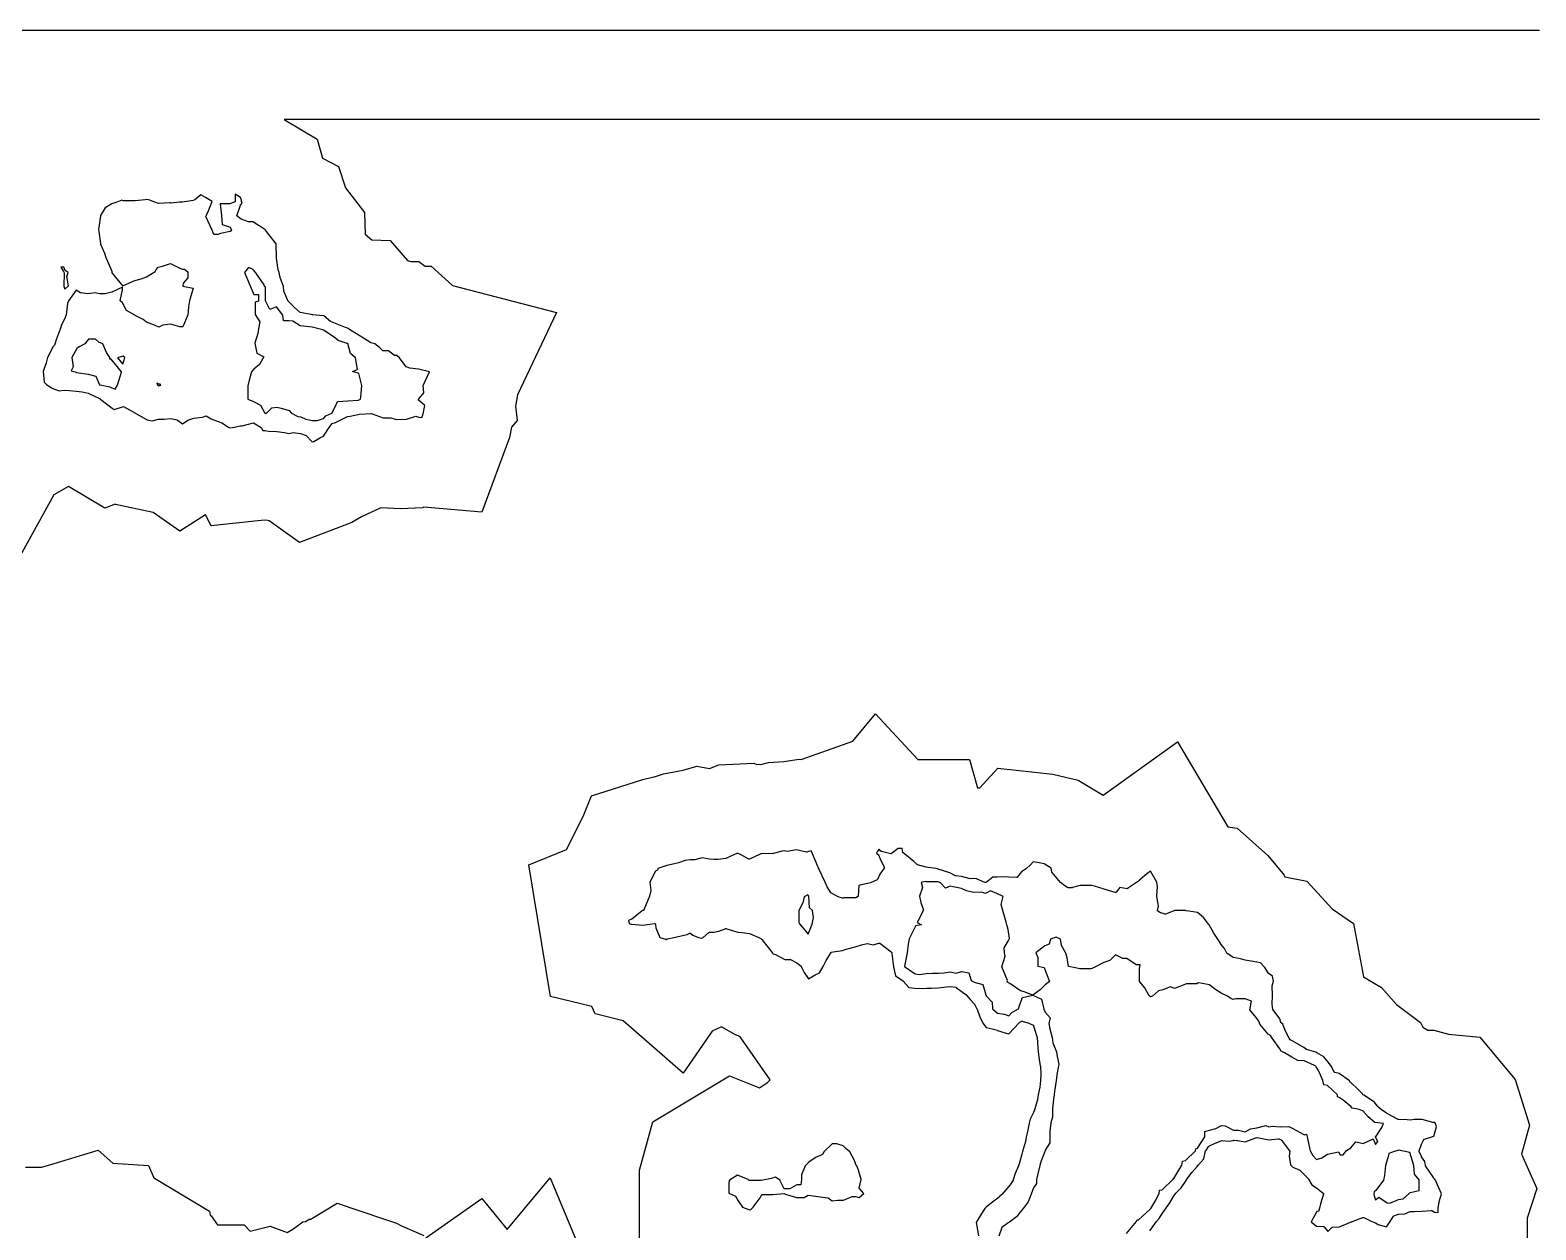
# Model space of a CAD drawing. Header units: millimetres. Extents: x 0 to 500, y 0 to 700.
# Drawn here: x 121.6 to 239.7, y 274.8 to 368.9 of the extents above; entities that cross this region are included whole.
import ezdxf

# ---------------------------------------------------------------- set-up
doc = ezdxf.new("R2010")
doc.units = ezdxf.units.MM
doc.layers.add('CORTE', color=1, linetype='Continuous')
doc.layers.add('GRABADO', color=5, linetype='Continuous')

msp = doc.modelspace()

# ---------------------------------------------------------------- linework, layer by layer
at = {"layer": 'CORTE'}
for points in [[(120.24, 368.87), (121.92, 368.87), (122.86, 368.87), (123.3, 368.87), (123.79, 368.87), (124.71, 368.87), (125.2, 368.87), (125.66, 368.87), (126.02, 368.87), (126.55, 368.87), (127.01, 368.87), (127.46, 368.87), (127.92, 368.87), (128.38, 368.87), (129.31, 368.87), (129.77, 368.87), (160.92, 368.87), (161.29, 368.87), (163.17, 368.87), (163.54, 368.87), (164.01, 368.87), (164.58, 368.87), (165.99, 368.87), (166.37, 368.87), (168.74, 368.87), (169.13, 368.87), (177.19, 368.87), (177.71, 368.87), (178.23, 368.87), (178.7, 368.87), (179.21, 368.87), (179.68, 368.87), (180.19, 368.87), (180.62, 368.87), (181.09, 368.87), (181.52, 368.87), (181.96, 368.87), (182.43, 368.87), (182.93, 368.87), (183.41, 368.87), (183.82, 368.87), (184.27, 368.87), (186.65, 368.87), (187.14, 368.87), (187.59, 368.87), (189.5, 368.87), (189.99, 368.87), (190.46, 368.87), (190.94, 368.87), (219.77, 368.87), (220.14, 368.87), (222.05, 368.87), (222.63, 368.87), (223.58, 368.87), (224.15, 368.87), (224.53, 368.87), (224.91, 368.87), (231.6, 368.87), (232.01, 368.87), (232.55, 368.87), (232.97, 368.87), (233.93, 368.87), (234.46, 368.87), (234.94, 368.87), (235.47, 368.87), (235.9, 368.87), (236.32, 368.87), (237.28, 368.87), (237.71, 368.87), (238.2, 368.87), (238.72, 368.87), (239.68, 368.87)], [(239.95, 361.87), (239.42, 361.87), (238.28, 361.87), (237.76, 361.87), (236.63, 361.87), (236.01, 361.87), (235.44, 361.87), (234.93, 361.87), (233.8, 361.87), (233.29, 361.87), (232.79, 361.87), (232.16, 361.87), (231.6, 361.87), (230.96, 361.87), (229.83, 361.87), (229.34, 361.87), (228.7, 361.87), (228.21, 361.87), (220.31, 361.87), (219.86, 361.87), (219.41, 361.87), (218.73, 361.87), (217.61, 361.87), (216.93, 361.87), (214.67, 361.87), (214.24, 361.87), (190.94, 361.87), (190.37, 361.87), (189.81, 361.87), (189.24, 361.87), (186.98, 361.87), (186.45, 361.87), (185.87, 361.87), (183.06, 361.87), (182.53, 361.87), (182.04, 361.87), (181.48, 361.87), (180.89, 361.87), (180.33, 361.87), (179.81, 361.87), (179.3, 361.87), (178.74, 361.87), (178.23, 361.87), (177.63, 361.87), (177.08, 361.87), (176.47, 361.87), (175.92, 361.87), (175.31, 361.87), (174.69, 361.87), (165.16, 361.87), (164.7, 361.87), (161.91, 361.87), (161.46, 361.87), (159.79, 361.87), (159.12, 361.87), (158.56, 361.87), (158.12, 361.87), (155.89, 361.87), (155.47, 361.87), (141.48, 361.87), (144.07, 360.32), (144.48, 358.82), (145.76, 358.18), (146.3, 356.5), (147.78, 354.58), (147.83, 352.87), (148.36, 352.43), (149.79, 352.37), (151.17, 350.81), (151.43, 350.74), (152.05, 350.74), (152.54, 350.36), (153.01, 350.36), (154.7, 348.84), (162.86, 346.74), (159.79, 340.29), (159.62, 339.4), (159.76, 338.26), (159.31, 337.73), (159.17, 336.94), (157, 331.07), (152.45, 331.46), (152.35, 331.43), (150.61, 331.35), (149.07, 331.41), (147.54, 330.7), (146.8, 330.28), (142.68, 328.7), (140.32, 330.4), (140.21, 330.43), (139.91, 330.45), (135.76, 330.01), (135.32, 330.87), (133.3, 329.58), (131.2, 331.06), (128.25, 331.69), (128.23, 331.7), (127.41, 331.4), (124.58, 333.1), (123.41, 332.44), (118.36, 323.34)], [(169.36, 273.28), (169.36, 279.48), (170.41, 283.27), (176.42, 286.88), (178.77, 285.94), (179.39, 286.37), (179.6, 286.57), (177.26, 289.94), (177.15, 290), (176.83, 290.12), (175.8, 290.72), (175.05, 290.4), (172.79, 287.09), (168.09, 291.21), (165.87, 291.74), (165.63, 292.32), (162.39, 293.1), (160.68, 303.42), (163.63, 304.63), (164.93, 307.23), (165.6, 308.83), (169.62, 310.12), (170.48, 310.32), (170.54, 310.34), (171.23, 310.56), (172.79, 310.85), (173.86, 311.17), (174.84, 310.99), (175.58, 311.26), (178.34, 311.39), (178.57, 311.29), (178.73, 311.31), (178.88, 311.3), (179.47, 311.44), (180.69, 311.53), (181.88, 311.72), (182.03, 311.69), (186.09, 313.13), (187.87, 315.27), (191.18, 311.7), (195.25, 311.7), (195.88, 309.46), (196.05, 309.46), (197.46, 311.01), (201.79, 310.53), (203.77, 310.06), (205.73, 308.89), (211.55, 313.08), (215.51, 306.42), (216.25, 306.31), (218.65, 304.15), (219.93, 302.62), (219.99, 302.5), (221.7, 302.16), (223.69, 299.99), (225.37, 298.83), (226.14, 294.66), (227.57, 293.8), (228.73, 292.49), (228.73, 292.48), (230.63, 291.08), (230.81, 290.7), (231.19, 290.46), (231.68, 290.46), (232.82, 290.15), (235.28, 289.91), (238.04, 286.6), (239.18, 283.03), (238.55, 280.74), (239.75, 278.06), (239, 275.72), (239, 267.98)], [(207.57, 274.52), (208.34, 275.46), (208.39, 275.59), (208.5, 275.61), (208.8, 275.85), (209.41, 276.43), (209.47, 276.49), (209.51, 276.57), (209.81, 277.06), (210.11, 277.67), (210.15, 277.92), (210.35, 277.95), (211.22, 278.79), (211.23, 278.85), (211.27, 278.85), (211.91, 279.89), (211.95, 280.2), (212.2, 280.26), (212.96, 281.02), (213, 281.16), (213.12, 281.21), (213.71, 282.11), (213.71, 282.52), (214.07, 282.63), (214.56, 282.75), (215.01, 282.99), (215.3, 282.96), (215.96, 282.63), (216.35, 282.63), (216.86, 282.5), (217.29, 282.74), (217.78, 282.82), (218.49, 282.99), (218.73, 282.89), (218.99, 282.95), (219.65, 282.89), (220.3, 282.92), (220.61, 282.76), (221.41, 282.31), (221.51, 282.26), (221.67, 282.32), (221.73, 282.11), (221.79, 281.85), (221.96, 281.01), (222.18, 280.65), (222.46, 280.33), (222.88, 280.47), (223.33, 280.74), (224.2, 280.92), (224.33, 280.69), (224.55, 280.69), (224.83, 281.03), (225.16, 281.23), (225.56, 281.72), (226.13, 281.58), (226.9, 281.95), (227.08, 281.51), (227.27, 281.74), (227.08, 282.09), (227.6, 282.84), (227.72, 283.14), (227.03, 283.24), (226.52, 283.67), (226.09, 284.14), (225.8, 284.24), (225.26, 284.35), (225.16, 284.47), (224.55, 284.99), (224.25, 285.19), (224.1, 285.23), (224.1, 285.39), (223.32, 286.12), (223.05, 286.17), (222.95, 286.51), (222.62, 287.31), (222.45, 287.6), (222.42, 287.64), (222.4, 287.65), (222.31, 287.69), (221.49, 288.07), (220.99, 288.1), (220.54, 288.34), (219.95, 288.69), (219.7, 288.82), (219.59, 289.01), (218.99, 289.83), (218.86, 290.04), (218.68, 290.16), (218.03, 290.94), (217.93, 291.18), (217.74, 291.46), (217.23, 292.07), (217.37, 292.74), (216.86, 292.92), (216.13, 292.92), (215.94, 292.88), (215.75, 292.95), (215.49, 293.14), (214.99, 293.37), (214.49, 293.67), (214.06, 294.03), (213.21, 294.18), (213.19, 294.18), (213.08, 294.11), (212.26, 294.11), (211.66, 293.87), (211.32, 293.73), (211, 293.86), (210.41, 293.62), (210.07, 293.56), (209.61, 293.14), (209.45, 293.07), (209.35, 293.16), (209, 293.79), (208.58, 294.29), (208.58, 295.29), (208.61, 295.44), (208.64, 295.59), (208.31, 295.59), (207.59, 296.09), (207.28, 296.09), (206.7, 296.37), (206.25, 295.94), (205.79, 295.78), (204.97, 295.36), (204.9, 295.33), (204.86, 295.29), (204.77, 295.27), (203.9, 295.27), (203.56, 295.35), (203, 295.47), (202.9, 296.13), (202.8, 296.51), (202.47, 297.1), (202.37, 297.6), (202.05, 297.77), (201.61, 297.6), (201.5, 297.22), (201.16, 297.08), (200.45, 296.52), (200.6, 296.16), (200.6, 295.49), (201.1, 295.39), (201.2, 295.09), (201.53, 294.29), (201.18, 294.01), (200.78, 293.62), (200.21, 293.22), (199.52, 293.46), (199.24, 293.56), (198.42, 294.12), (198.31, 294.19), (198.26, 294.22), (198.19, 294.31), (198.22, 294.37), (197.78, 295.42), (198.05, 296.28), (198, 296.53), (197.96, 296.93), (198.28, 297.45), (198.39, 297.66), (198.27, 298.36), (198.21, 298.66), (198.17, 298.73), (198.11, 298.94), (197.86, 299.85), (197.72, 300.33), (197.89, 300.95), (197.39, 301.19), (196.9, 301.38), (196.5, 301.19), (196.18, 301.28), (195.56, 301.25), (195.02, 301.4), (194.62, 301.57), (193.96, 301.71), (193.72, 301.75), (193.36, 301.61), (192.97, 302.03), (192.78, 302.09), (191.91, 302.09), (191.84, 302.1), (191.77, 302.13), (191.45, 302.04), (191.56, 301.64), (191.32, 300.98), (191.44, 300.48), (191.64, 299.87), (191.14, 298.92), (191.47, 298.72), (191.02, 298.64), (191, 298.62), (190.52, 297.63), (190.43, 297.22), (190.36, 296.53), (190.14, 295.48), (190.14, 295.46), (190.97, 294.88), (191.29, 294.82), (191.85, 294.9), (192.33, 294.94), (192.79, 294.94), (193.26, 294.97), (193.72, 295.03), (194.18, 294.94), (194.64, 295.07), (195.18, 294.97), (195.38, 294.37), (195.6, 294.23), (196.29, 294.06), (196.53, 293.23), (196.56, 293.17), (197.02, 292.67), (197.05, 292.13), (197.45, 291.79), (197.99, 291.71), (198.32, 291.59), (198.56, 291.84), (199.1, 292.14), (199.2, 292.49), (199.41, 293.04), (200.21, 293.22), (200.9, 292.91), (201.07, 292.12), (201.19, 291.87), (201.56, 291.43), (201.48, 290.98), (201.55, 290.57), (201.72, 289.88), (201.78, 289.47), (202.08, 288.78), (202.13, 288.41), (202.24, 287.79), (202.22, 287.64), (202.21, 287.53), (202.13, 287.13), (202.05, 286.52), (201.92, 285.66), (201.88, 285.41), (201.84, 285.07), (201.75, 284.31), (201.75, 283.65), (201.62, 283.19), (201.55, 282.51), (201.55, 282.09), (201.55, 281.64), (201.19, 281.06), (201.15, 280.95), (200.87, 280.23), (200.76, 279.85), (200.58, 279.11), (200.51, 278.75), (200.51, 278.44), (200.27, 278.1), (200.09, 277.62), (199.84, 277), (199.45, 276.49), (199.33, 276.32), (198.93, 275.84), (198.39, 275.42), (198.27, 275.36), (197.79, 275), (197.54, 274.32)], [(121.2, 279.73), (122.46, 279.73), (123.1, 279.92), (126.9, 281.06), (128.05, 280.03), (130.84, 279.86), (131.25, 278.88), (131.32, 278.87), (135.64, 276.27), (135.68, 275.96), (135.77, 275.9), (136.25, 275.21), (138.36, 275.21), (138.82, 274.72), (140.38, 275.09), (141.73, 274.61), (142.16, 274.86), (142.96, 275.44), (143.16, 275.47), (143.5, 275.67), (143.53, 275.63), (145.64, 276.9), (149.28, 275.68), (150.31, 275.34), (150.68, 275.12), (152.45, 274.37)], [(152.59, 274.19), (156.98, 277.26), (158.99, 274.85), (162.35, 278.89), (165.16, 272.18)]]:
    msp.add_lwpolyline(points, dxfattribs=at)
for points in [[(144.1, 338.26), (144.57, 338.43), (144.75, 338.63), (145.23, 338.84), (145.48, 339.35), (145.66, 339.76), (146.47, 339.81), (147.3, 339.87), (147.38, 339.89), (147.43, 339.9), (147.48, 339.93), (147.49, 340.1), (147.57, 341), (147.33, 341.94), (147.3, 341.97), (146.84, 342.11), (147.23, 342.26), (147.08, 343.19), (146.69, 343.52), (146.47, 344.29), (146.44, 344.3), (145.72, 344.53), (145.5, 344.72), (144.62, 345.33), (144.59, 345.35), (144.56, 345.36), (144.53, 345.38), (143.68, 345.59), (143, 345.67), (142.74, 345.7), (142.17, 346.06), (141.84, 346.09), (141.44, 346.09), (141.39, 346.53), (140.89, 347.18), (140.37, 346.97), (140.03, 347.66), (140.03, 348.63), (140.01, 348.74), (139.95, 348.77), (139.92, 348.9), (139.26, 349.85), (139.12, 349.99), (139.01, 350.14), (138.7, 350.27), (138.38, 349.88), (138.62, 349.32), (138.83, 348.82), (139.11, 348.14), (139.46, 348.14), (139.46, 347.62), (139.22, 347.53), (139.22, 346.58), (139.58, 346), (139.48, 345.44), (139.41, 345.09), (139.18, 344.34), (139.34, 343.54), (139.89, 343.26), (139.55, 342.66), (139.11, 342.3), (138.93, 342.08), (138.75, 341.44), (138.63, 340.99), (138.63, 339.94), (139.09, 339.76), (139.64, 339.47), (139.97, 338.84), (139.99, 338.83), (140.1, 338.85), (140.53, 339.27), (140.92, 339.32), (141.24, 339.23), (141.88, 339.04), (142.06, 338.84), (142.56, 338.58), (142.79, 338.54), (143.19, 338.37), (143.7, 338.26), (144.1, 338.26)], [(128.41, 341.04), (128.73, 342.05), (128.73, 342.09), (127.91, 343.07), (127.8, 343.07), (127.8, 343.21), (127.55, 343.59), (127.26, 344.28), (127.07, 344.36), (126.98, 344.37), (126.69, 344.63), (126.13, 344.63), (125.84, 344.28), (125.41, 344.03), (125.22, 343.91), (124.83, 343.21), (124.94, 342.47), (124.77, 342.16), (125.08, 342.07), (125.19, 342.04), (125.35, 341.99), (126.1, 341.9), (126.71, 341.75), (127, 341.06), (127.04, 341.05), (127.82, 340.9), (127.97, 340.83), (128.22, 340.73), (128.41, 341.04)], [(128.98, 343.2), (128.85, 343.32), (128.4, 343.19), (128.84, 342.67), (128.98, 343.2)], [(131.82, 341.04), (131.76, 341.11), (131.63, 341.11), (131.51, 341.18), (131.56, 341.06), (131.63, 341.02), (131.66, 341.01), (131.71, 341), (131.82, 341.04)], [(182.91, 298.79), (183.01, 299.29), (182.94, 299.84), (182.7, 300.05), (182.64, 300.96), (182.57, 301.07), (182.28, 300.93), (182.18, 300.44), (181.86, 299.86), (181.86, 298.91), (181.9, 298.8), (182.58, 297.99), (182.91, 298.79)], [(228.9, 277.2), (229.27, 277.25), (229.76, 277.7), (229.8, 277.75), (230.53, 277.9), (230.53, 278.73), (230.15, 279.18), (230.1, 279.85), (229.78, 280.87), (229.66, 280.9), (228.92, 281.05), (228.43, 280.91), (228.15, 280.8), (228.06, 280.46), (227.87, 279.85), (227.79, 279.07), (227.71, 278.72), (227.12, 277.89), (226.98, 277.78), (226.95, 277.64), (226.98, 277.48), (227.1, 277.16), (227.36, 277.37), (228.02, 276.94), (228.22, 276.9), (228.9, 277.2)]]:
    msp.add_lwpolyline(points, close=True, dxfattribs=at)
at = {"layer": 'GRABADO'}
for points in [[(121.27, 368.87), (121.78, 368.87), (122.36, 368.87), (123.45, 368.87), (124.03, 368.87), (124.57, 368.87), (125, 368.87), (125.62, 368.87), (126.17, 368.87), (126.7, 368.87), (127.25, 368.87), (127.78, 368.87), (128.89, 368.87), (129.43, 368.87), (155.47, 368.87), (155.89, 368.87), (158.12, 368.87), (158.56, 368.87), (159.12, 368.87), (159.79, 368.87), (161.46, 368.87), (161.91, 368.87), (164.7, 368.87), (165.16, 368.87), (174.69, 368.87), (175.31, 368.87), (175.92, 368.87), (176.47, 368.87), (177.08, 368.87), (177.63, 368.87), (178.23, 368.87), (178.74, 368.87), (179.3, 368.87), (179.81, 368.87), (180.33, 368.87), (180.89, 368.87), (181.48, 368.87), (182.04, 368.87), (182.53, 368.87), (183.06, 368.87), (185.87, 368.87), (186.45, 368.87), (186.98, 368.87), (189.24, 368.87), (189.81, 368.87), (190.37, 368.87), (190.94, 368.87), (214.24, 368.87), (214.67, 368.87), (216.93, 368.87), (217.61, 368.87), (218.73, 368.87), (219.41, 368.87), (219.86, 368.87), (220.31, 368.87), (228.21, 368.87), (228.7, 368.87), (229.34, 368.87), (229.83, 368.87), (230.96, 368.87), (231.6, 368.87), (232.16, 368.87), (232.79, 368.87), (233.29, 368.87), (233.8, 368.87), (234.93, 368.87), (235.44, 368.87), (236.01, 368.87), (236.63, 368.87), (237.76, 368.87), (238.28, 368.87), (239.42, 368.87), (239.95, 368.87)], [(209.4, 274.73), (209.91, 275.46), (209.91, 275.47), (210.13, 275.7), (210.32, 276.03), (210.33, 276.03), (210.7, 276.57), (210.95, 276.93), (211.25, 277.42), (211.25, 277.42), (211.42, 277.69), (211.43, 277.69), (211.43, 277.69), (211.84, 278.1), (212.18, 278.59), (212.18, 278.59), (212.33, 278.8), (212.69, 279.3), (213.11, 279.78), (213.21, 279.91), (213.21, 279.91), (213.62, 280.38), (213.77, 281), (213.77, 281), (213.77, 281.01), (213.78, 281.01), (213.78, 281.02), (214.03, 281.37), (214.04, 281.38), (214.05, 281.38), (214.06, 281.39), (214.52, 281.61), (214.99, 281.8), (215, 281.81), (215.01, 281.81), (215.02, 281.81), (215.02, 281.81), (215.61, 281.76), (215.93, 281.83), (215.94, 281.83), (215.95, 281.84), (216.25, 281.81), (216.26, 281.81), (216.87, 281.7), (217.63, 281.99), (217.78, 282.04), (217.78, 282.04), (217.79, 282.04), (217.79, 282.04), (217.8, 282.04), (217.81, 282.04), (217.93, 282.02), (218.73, 281.86), (219.47, 281.95), (219.48, 281.95), (219.48, 281.94), (219.49, 281.94), (219.5, 281.94), (219.69, 281.86), (219.69, 281.85), (219.7, 281.85), (219.71, 281.84), (219.71, 281.84), (220.34, 281.02), (220.35, 281.02), (220.35, 281.01), (220.36, 281), (220.36, 280.99), (220.36, 280.98), (220.36, 280.98), (220.36, 280.97), (220.32, 280.58), (220.43, 279.9), (220.62, 279.73), (221.16, 279.48), (221.17, 279.48), (221.17, 279.48), (221.18, 279.47), (221.55, 279.1), (221.56, 279.1), (221.83, 278.8), (221.83, 278.8), (221.84, 278.79), (222.09, 278.33), (222.47, 278.1), (222.47, 278.1), (222.99, 277.7), (222.99, 277.7), (223, 277.69), (223.01, 277.68), (223.01, 277.68), (223.01, 277.67), (223.02, 277.67), (223.02, 277.66), (223.02, 277.65), (223.02, 277.64), (223.02, 277.64), (223.02, 277.63), (223.02, 277.62), (222.79, 276.85), (222.7, 276.51), (222.66, 276.33), (222.66, 276.32), (222.66, 276.31), (222.66, 276.3), (222.65, 276.3), (222.65, 276.29), (222.64, 276.29), (222.64, 276.28), (222.63, 276.28), (222.62, 276.27), (222.61, 276.27), (222.48, 276.24), (222.05, 275.44), (222.46, 275.11), (223.01, 275.07), (223.02, 275.07), (223.03, 275.07), (223.03, 275.07), (223.04, 275.06), (223.05, 275.06), (223.06, 275.06), (223.06, 275.05), (223.07, 275.05), (223.36, 274.67), (223.69, 275.01), (223.69, 275.02), (223.7, 275.02), (223.71, 275.03), (223.72, 275.03), (223.72, 275.03), (223.73, 275.03), (224.27, 275.05), (225.12, 275.42), (225.18, 275.44), (225.19, 275.45), (225.23, 275.45), (225.35, 275.49), (226.11, 275.77), (226.12, 275.77), (226.13, 275.77), (226.14, 275.77), (226.15, 275.77), (226.17, 275.77), (226.76, 275.49), (227.01, 275.39), (227.1, 275.35), (227.1, 275.35), (227.31, 275.23), (227.96, 275.06), (228.25, 275.46), (228.5, 275.89), (228.5, 275.89), (228.51, 275.89), (228.51, 275.9), (228.52, 275.9), (228.52, 275.91), (228.53, 275.91), (228.89, 276.04), (228.9, 276.04), (228.91, 276.04), (229.39, 276.08), (229.81, 276.25), (229.82, 276.25), (229.84, 276.26), (230.13, 276.26), (230.76, 276.28), (231.47, 276.34), (231.47, 276.34), (231.49, 276.34), (231.5, 276.34), (231.51, 276.34), (231.51, 276.34), (231.52, 276.33), (231.72, 276.2), (232, 276.16), (232, 276.53), (232, 276.54), (232, 276.54), (232.1, 277.12), (232.1, 277.12), (232.27, 277.64), (231.95, 278.33), (231.79, 278.72), (231.72, 278.81), (231.64, 278.9), (231.63, 278.91), (231.02, 279.82), (231.02, 279.83), (231.02, 279.84), (231.01, 279.84), (231.01, 279.85), (231.01, 279.85), (230.97, 280.16), (230.71, 280.54), (230.7, 280.54), (230.7, 280.55), (230.53, 280.95), (230.53, 280.95), (230.52, 280.96), (230.52, 280.97), (230.52, 280.98), (230.52, 280.98), (230.52, 280.99), (230.53, 281), (230.7, 281.53), (230.7, 281.54), (230.89, 281.9), (230.89, 281.91), (230.9, 281.92), (230.91, 281.93), (230.93, 281.93), (231.67, 282.15), (231.88, 282.89), (231.79, 283.16), (231.74, 283.22), (231.69, 283.23), (231.6, 283.23), (231.59, 283.23), (230.76, 283.46), (230.12, 283.46), (229.85, 283.41), (229.85, 283.41), (229.84, 283.41), (229.58, 283.44), (228.91, 283.46), (228.89, 283.46), (228.88, 283.47), (228.88, 283.47), (228.43, 283.71), (227.95, 283.96), (227.95, 283.96), (227.54, 284.25), (227.54, 284.25), (227.23, 284.52), (227.23, 284.52), (227.22, 284.53), (227.01, 284.83), (226.19, 285.36), (226.13, 285.4), (226.12, 285.4), (226.12, 285.41), (226.11, 285.41), (226.11, 285.42), (226.1, 285.43), (226.1, 285.43), (226.08, 285.48), (225.7, 285.83), (225.7, 285.83), (225.16, 286.36), (225.1, 286.4), (225.1, 286.4), (225.09, 286.42), (225.08, 286.43), (225.08, 286.44), (225.06, 286.49), (224.25, 287.08), (223.9, 287.14), (223.9, 287.14), (223.89, 287.14), (223.88, 287.15), (223.87, 287.15), (223.87, 287.16), (223.86, 287.17), (223.85, 287.17), (223.64, 287.61), (223.3, 288.06), (223.03, 288.37), (222.49, 288.69), (222.41, 288.73), (221.69, 288.94), (221.68, 288.95), (221.46, 289.1), (220.79, 289.51), (220.55, 289.62), (220.44, 289.68), (220.43, 289.68), (220.42, 289.69), (220.42, 289.7), (220.41, 289.7), (220.33, 289.83), (220.01, 290.43), (220.01, 290.44), (219.82, 290.93), (219.69, 291.03), (219.69, 291.03), (219.68, 291.04), (219.68, 291.05), (219.67, 291.05), (219.67, 291.06), (219.58, 291.35), (219.06, 292.05), (219.06, 292.05), (219.05, 292.06), (219.05, 292.07), (219.05, 292.08), (218.98, 292.47), (218.98, 292.48), (218.98, 292.49), (219.02, 293.2), (218.98, 293.92), (218.98, 293.93), (218.98, 293.94), (218.98, 293.94), (219.09, 294.32), (219.02, 294.7), (218.68, 294.93), (218.67, 294.94), (218.67, 294.94), (218.66, 294.95), (218.41, 295.38), (218.08, 295.74), (217.78, 295.8), (217.34, 295.89), (216.86, 295.96), (216.86, 295.96), (216.51, 296.06), (215.93, 296.17), (215.92, 296.17), (215.91, 296.18), (215.46, 296.48), (215.45, 296.49), (215.45, 296.49), (215.44, 296.5), (215.44, 296.5), (215.26, 296.86), (214.96, 297.22), (214.96, 297.23), (214.73, 297.61), (214.42, 298.07), (214.41, 298.07), (214.05, 298.72), (214.05, 298.72), (214.03, 298.76), (213.59, 299.29), (213.13, 299.7), (212.46, 299.8), (212.25, 299.82), (212.24, 299.82), (212.21, 299.83), (212.19, 299.84), (211.33, 299.84), (211.23, 299.8), (210.62, 299.56), (210.61, 299.56), (210.61, 299.56), (210.6, 299.56), (210.59, 299.56), (210.58, 299.56), (210.57, 299.56), (210.37, 299.64), (210.26, 299.66), (210.25, 299.67), (210.24, 299.67), (210.23, 299.67), (210.02, 299.81), (210.02, 299.82), (210.01, 299.82), (210, 299.83), (210, 299.84), (209.99, 299.85), (209.99, 299.86), (209.99, 299.87), (209.99, 299.87), (209.99, 299.89), (209.99, 299.89), (209.99, 299.9), (210.08, 300.16), (209.93, 300.98), (209.93, 300.99), (209.93, 300.99), (209.99, 301.71), (209.95, 302.07), (209.44, 302.93), (209.16, 302.73), (208.58, 302.24), (208.49, 302.16), (208.35, 302.04), (208.35, 302.04), (207.65, 301.57), (207.65, 301.57), (207.64, 301.56), (207.63, 301.56), (207.61, 301.56), (207.61, 301.56), (207.6, 301.56), (207.03, 301.64), (206.74, 301.28), (206.74, 301.28), (206.73, 301.27), (206.72, 301.27), (206.71, 301.26), (206.69, 301.26), (206.68, 301.26), (206.67, 301.26), (206.15, 301.41), (205.74, 301.54), (205.04, 301.75), (204.82, 301.81), (203.92, 301.81), (203.32, 301.64), (203.31, 301.63), (203.31, 301.63), (202.97, 301.63), (202.97, 301.63), (202.96, 301.63), (202.96, 301.64), (202.95, 301.64), (202.94, 301.64), (202.94, 301.65), (202.73, 301.79), (202.39, 302.04), (202.39, 302.04), (202.38, 302.04), (202.38, 302.05), (201.99, 302.51), (201.72, 302.84), (201.72, 302.84), (201.71, 302.85), (201.71, 302.86), (201.71, 302.87), (201.71, 302.87), (201.66, 303.16), (201.1, 303.5), (200.59, 303.62), (200.23, 303.66), (200.02, 303.44), (200.02, 303.43), (199.71, 303.15), (199.71, 303.15), (199.33, 302.88), (198.99, 302.45), (198.99, 302.45), (198.98, 302.44), (198.97, 302.44), (198.97, 302.43), (198.95, 302.43), (198.94, 302.43), (198.93, 302.43), (198.34, 302.47), (197.81, 302.49), (197.42, 302.46), (197.08, 302.46), (196.54, 302.05), (196.53, 302.05), (196.52, 302.04), (196.51, 302.04), (196.5, 302.04), (196.49, 302.04), (196.48, 302.04), (196.47, 302.04), (196.46, 302.04), (195.8, 302.33), (195.57, 302.37), (195.31, 302.34), (195.29, 302.34), (194.63, 302.51), (194.16, 302.57), (194.15, 302.58), (194.14, 302.58), (193.69, 302.8), (192.8, 303.1), (192.78, 303.1), (192.76, 303.1), (192.75, 303.11), (192.6, 303.14), (191.85, 303.25), (191.84, 303.25), (191.16, 303.43), (191.16, 303.43), (191.14, 303.44), (191.14, 303.44), (191.13, 303.45), (190.88, 303.7), (190.18, 304.26), (190.04, 304.36), (190.04, 304.37), (190.03, 304.37), (190.02, 304.38), (190.02, 304.39), (190.02, 304.4), (189.95, 304.7), (189.66, 304.7), (189.13, 304.32), (189.12, 304.31), (189.12, 304.31), (189.1, 304.3), (189.09, 304.3), (189.09, 304.3), (189.08, 304.3), (189.07, 304.3), (189.07, 304.3), (188.33, 304.48), (188.32, 304.48), (188.31, 304.49), (188.3, 304.5), (188.29, 304.5), (188.16, 304.67), (188.03, 304.51), (187.96, 304.34), (188.09, 304.24), (188.09, 304.24), (188.1, 304.23), (188.1, 304.23), (188.11, 304.22), (188.11, 304.21), (188.11, 304.21), (188.23, 303.89), (188.55, 303.24), (188.55, 303.24), (188.55, 303.23), (188.55, 303.22), (188.56, 303.21), (188.56, 303.21), (188.56, 303.2), (188.55, 303.2), (188.55, 303.19), (188.55, 303.18), (188.55, 303.17), (188.54, 303.17), (188.22, 302.69), (188.03, 302.29), (188.03, 302.28), (188.02, 302.28), (188.02, 302.27), (188.01, 302.26), (188, 302.26), (188, 302.26), (187.49, 302.03), (187.49, 302.03), (187.25, 301.96), (187.25, 301.96), (186.56, 301.82), (186.5, 300.98), (186.5, 300.97), (186.5, 300.96), (186.49, 300.95), (186.49, 300.95), (186.49, 300.94), (186.48, 300.93), (186.47, 300.93), (186.34, 300.85), (186.34, 300.84), (186.33, 300.84), (186.32, 300.84), (186.32, 300.84), (186.31, 300.84), (185.44, 300.84), (185.39, 300.83), (185.31, 300.82), (185.31, 300.82), (185.29, 300.82), (185.28, 300.82), (184.95, 300.91), (184.94, 300.92), (184.94, 300.92), (184.41, 301.2), (184.4, 301.21), (184.39, 301.21), (184.39, 301.22), (184.39, 301.22), (184.09, 301.7), (184.09, 301.7), (183.91, 302.06), (183.91, 302.06), (183.46, 303.06), (183.42, 303.13), (183.42, 303.13), (183.41, 303.14), (183.41, 303.15), (183.41, 303.19), (183.34, 303.31), (183.34, 303.31), (182.93, 304.29), (182.82, 304.54), (182.62, 304.47), (182.49, 304.41), (182.49, 304.41), (182.48, 304.41), (182.47, 304.41), (182.46, 304.41), (182.45, 304.41), (182.45, 304.41), (181.67, 304.6), (180.95, 304.48), (180.95, 304.48), (180.94, 304.48), (180.93, 304.48), (180.74, 304.52), (180.54, 304.5), (179.84, 304.33), (179.83, 304.33), (178.93, 304.29), (178.93, 304.29), (178.89, 304.3), (178.87, 304.29), (178.76, 304.25), (178, 303.88), (178, 303.88), (177.99, 303.87), (177.97, 303.87), (177.96, 303.87), (177.95, 303.87), (177.94, 303.87), (177.93, 303.88), (177.27, 304.25), (177.1, 304.32), (177.06, 304.31), (177.05, 304.31), (177.04, 304.31), (177.04, 304.31), (177.03, 304.31), (176.99, 304.32), (176.81, 304.25), (176.14, 303.93), (176.14, 303.93), (176.13, 303.93), (175.53, 303.86), (175.52, 303.86), (175.19, 303.84), (175.18, 303.84), (174.86, 303.87), (174.27, 303.98), (173.71, 303.81), (173.7, 303.81), (173.69, 303.81), (173.34, 303.83), (172.94, 303.76), (172.43, 303.59), (172.11, 303.51), (171.5, 303.37), (170.81, 303.15), (170.76, 303.02), (170.76, 303.01), (170.75, 303), (170.75, 303), (170.74, 302.99), (170.74, 302.99), (170.73, 302.99), (170.72, 302.98), (170.61, 302.93), (170.18, 302.08), (170.26, 301.44), (170.26, 301.44), (170.26, 301.43), (170.26, 301.43), (170.26, 301.42), (170.14, 300.97), (170.14, 300.96), (170.14, 300.96), (169.7, 299.9), (169.7, 299.89), (169.69, 299.89), (169.69, 299.88), (169.68, 299.88), (169.68, 299.87), (169.67, 299.86), (169.65, 299.86), (169.64, 299.86), (169.64, 299.86), (169.63, 299.86), (169.62, 299.86), (169.61, 299.86), (169.61, 299.86), (169.6, 299.86), (169.59, 299.87), (169.58, 299.85), (169.58, 299.84), (169.57, 299.83), (169.57, 299.82), (169.56, 299.82), (168.75, 299.16), (168.74, 299.16), (168.73, 299.16), (168.5, 299.06), (168.54, 298.82), (168.69, 298.79), (168.69, 298.79), (168.7, 298.78), (168.7, 298.78), (168.72, 298.77), (168.75, 298.77), (168.75, 298.78), (168.76, 298.78), (169.63, 298.69), (170.53, 298.82), (170.54, 298.82), (170.55, 298.82), (170.55, 298.82), (170.56, 298.82), (170.57, 298.82), (170.58, 298.81), (170.59, 298.81), (170.6, 298.8), (170.6, 298.8), (170.61, 298.79), (170.61, 298.78), (170.62, 298.77), (170.62, 298.76), (170.62, 298.75), (170.63, 298.5), (170.96, 297.72), (171.4, 297.61), (171.41, 297.61), (171.42, 297.6), (171.42, 297.6), (171.43, 297.6), (171.43, 297.59), (171.44, 297.59), (171.47, 297.55), (171.5, 297.59), (171.51, 297.6), (171.51, 297.61), (171.51, 297.61), (171.52, 297.61), (171.53, 297.62), (171.54, 297.62), (171.55, 297.63), (172.04, 297.72), (172.39, 297.8), (173.11, 297.96), (173.3, 298.06), (173.31, 298.06), (173.32, 298.07), (173.33, 298.07), (173.34, 298.07), (173.35, 298.06), (173.36, 298.06), (173.37, 298.06), (173.38, 298.05), (173.53, 297.91), (173.99, 297.72), (174.25, 297.67), (174.35, 297.72), (174.8, 298.12), (174.81, 298.13), (174.83, 298.13), (174.84, 298.14), (174.84, 298.14), (175.18, 298.16), (175.59, 298.23), (176.09, 298.42), (176.1, 298.43), (176.12, 298.43), (176.56, 298.32), (177.06, 298.15), (177.38, 298.12), (177.98, 298.04), (177.98, 298.04), (177.99, 298.04), (178, 298.04), (178.71, 297.72), (178.87, 297.66), (178.88, 297.65), (178.89, 297.64), (178.95, 297.58), (178.95, 297.58), (179.74, 296.58), (179.74, 296.58), (179.79, 296.5), (179.85, 296.46), (180.02, 296.4), (180.03, 296.4), (180.76, 296.01), (181.17, 296.01), (181.18, 296.01), (181.18, 296.01), (181.2, 296.01), (181.2, 296.01), (181.71, 295.75), (181.71, 295.74), (181.71, 295.74), (182.03, 295.49), (182.04, 295.48), (182.04, 295.48), (182.05, 295.47), (182.05, 295.47), (182.05, 295.46), (182.27, 295), (182.62, 294.5), (183.13, 294.81), (183.14, 294.81), (183.47, 294.96), (183.76, 295.46), (183.99, 295.94), (183.99, 295.94), (184.39, 296.56), (184.39, 296.56), (184.4, 296.57), (184.41, 296.58), (184.42, 296.58), (184.43, 296.59), (184.43, 296.59), (184.55, 296.61), (184.56, 296.61), (185.28, 296.72), (185.35, 296.74), (185.5, 296.79), (185.5, 296.79), (186.28, 296.99), (186.76, 297.15), (186.76, 297.15), (187.21, 297.26), (187.22, 297.26), (187.24, 297.26), (187.68, 297.16), (188.14, 297.3), (188.14, 297.3), (188.15, 297.3), (188.16, 297.3), (188.17, 297.3), (188.18, 297.29), (188.2, 297.29), (189.11, 296.6), (189.12, 296.59), (189.12, 296.59), (189.13, 296.58), (189.13, 296.58), (189.14, 296.56), (189.14, 296.56), (189.15, 296.55), (189.16, 296.48), (189.16, 296.48), (189.28, 295.44), (189.44, 294.72), (189.96, 294.38), (189.97, 294.38), (190.06, 294.3), (190.06, 294.29), (190.07, 294.29), (190.48, 293.8), (190.94, 293.77), (191.49, 293.73), (191.86, 293.76), (192.27, 293.77), (192.78, 293.79), (193.24, 293.84), (193.71, 293.88), (193.72, 293.88), (194.18, 293.83), (194.19, 293.83), (194.19, 293.82), (194.2, 293.82), (194.21, 293.82), (194.21, 293.81), (194.69, 293.45), (194.95, 293.27), (194.96, 293.26), (194.96, 293.26), (195.29, 292.86), (195.62, 292.52), (195.63, 292.52), (195.63, 292.51), (195.63, 292.51), (195.83, 292.13), (195.84, 292.12), (196.06, 291.52), (196.28, 291.02), (196.54, 290.68), (197.03, 290.56), (197.44, 290.46), (197.44, 290.45), (198.12, 290.24), (198.12, 290.24), (198.32, 290.17), (199.13, 291.03), (199.18, 291.09), (199.19, 291.09), (199.24, 291.12), (199.34, 291.17), (199.35, 291.17), (199.36, 291.17), (199.37, 291.17), (199.38, 291.17), (199.38, 291.17), (199.83, 291.05), (199.84, 291.05), (199.85, 291.05), (200.24, 290.85), (200.24, 290.85), (200.25, 290.84), (200.26, 290.83), (200.26, 290.82), (200.27, 290.81), (200.27, 290.81), (200.48, 290.14), (200.48, 290.13), (200.54, 289.89), (200.54, 289.88), (200.59, 289.5), (200.59, 289.5), (200.62, 288.77), (200.7, 288.18), (200.8, 287.66), (200.81, 287.65), (200.84, 286.97), (200.84, 286.97), (200.81, 286.53), (200.81, 286.53), (200.75, 285.99), (200.75, 285.99), (200.64, 285.41), (200.59, 285.04), (200.58, 285.03), (200.38, 284.29), (200.38, 284.29), (200.27, 284.01), (200.27, 284), (200.01, 283.48), (199.92, 283.18), (199.83, 282.66), (199.83, 282.66), (199.7, 282.07), (199.63, 281.74), (199.63, 281.74), (199.39, 280.96), (199.35, 280.75), (199.17, 280.06), (199.09, 279.84), (199.09, 279.84), (198.84, 279.24), (198.67, 278.73), (198.67, 278.72), (198.67, 278.72), (198.56, 278.54), (198.56, 278.53), (198.41, 278.32), (197.79, 277.59), (197.79, 277.59), (197.61, 277.42), (197.61, 277.41), (197.47, 277.3), (196.83, 276.82), (196.54, 276.6), (196.49, 276.55), (196.44, 276.49), (196.17, 276.03), (195.76, 275.4), (195.79, 275.26), (195.95, 274.35)]]:
    msp.add_lwpolyline(points, dxfattribs=at)
for points in [[(131.13, 338.23), (131.64, 338.36), (132.06, 338.36), (132.58, 338.41), (133.08, 338.31), (133.5, 338.01), (133.94, 338.28), (134.41, 338.45), (135.07, 338.53), (135.36, 338.63), (135.76, 338.4), (136.31, 338.19), (136.6, 338.08), (137.11, 337.74), (137.22, 337.7), (137.58, 337.74), (138.04, 337.85), (138.14, 337.84), (138.2, 337.84), (139.07, 338.08), (139.67, 337.72), (139.8, 337.47), (139.99, 337.49), (140.25, 337.44), (140.92, 337.4), (141.51, 337.33), (141.84, 337.24), (142.18, 337.33), (142.78, 337.24), (143.2, 337.1), (143.66, 336.62), (143.7, 336.59), (143.8, 336.63), (144.33, 336.93), (144.57, 337.03), (145.01, 337.71), (145.26, 338.02), (145.51, 338.12), (146.03, 338.36), (146.45, 338.57), (146.67, 338.6), (147.39, 338.75), (148.29, 338.81), (148.34, 338.81), (148.39, 338.8), (149.26, 338.47), (149.86, 338.47), (150.19, 338.37), (150.6, 338.35), (151.09, 338.38), (151.82, 338.61), (152.05, 338.52), (152.28, 338.5), (152.39, 338.8), (152.51, 339.43), (152, 339.89), (152.45, 340.43), (152.38, 341.02), (152.89, 342.08), (152.02, 342.3), (151.35, 342.36), (151.05, 342.48), (150.53, 343.18), (150.32, 343.36), (150.15, 343.36), (149.66, 343.74), (149.22, 343.74), (148.97, 344), (148.59, 344.27), (148.29, 344.36), (147.72, 344.71), (147.36, 344.94), (146.62, 345.39), (146.53, 345.49), (146.46, 345.5), (146.31, 345.55), (145.52, 345.88), (145.11, 346.02), (144.59, 346.46), (144.26, 346.49), (143.74, 346.55), (143.68, 346.55), (143.61, 346.57), (142.73, 346.72), (142.29, 347.12), (141.79, 347.63), (141.77, 347.67), (141.45, 348.4), (141.43, 348.77), (141.18, 349.47), (141.09, 349.88), (141.01, 350.08), (140.88, 351), (140.85, 352.11), (140.01, 353.2), (139.99, 353.25), (139.96, 353.25), (139.8, 353.34), (139.04, 353.85), (138.7, 353.85), (138.1, 354.06), (137.76, 354.32), (138.07, 355.15), (138.19, 355.3), (138.14, 355.44), (138.13, 355.53), (138.07, 355.75), (137.63, 356.02), (137.63, 355.4), (137.22, 355.26), (136.46, 355.26), (136.56, 354.35), (136.63, 353.63), (137.26, 353.41), (137.35, 353.22), (137.25, 353.09), (136.5, 352.93), (136.29, 352.85), (135.97, 352.85), (135.85, 353.2), (135.35, 354.25), (135.4, 354.37), (135.52, 354.65), (135.84, 355.43), (135.32, 355.74), (134.94, 355.97), (134.47, 355.56), (134.34, 355.51), (133.51, 355.39), (133.28, 355.38), (132.63, 355.3), (132.56, 355.33), (132.53, 355.33), (131.64, 355.27), (131.35, 355.39), (130.86, 355.56), (130.72, 355.58), (130.57, 355.57), (129.8, 355.49), (128.96, 355.49), (128.86, 355.5), (128.75, 355.53), (128.37, 355.39), (127.97, 355.24), (127.45, 354.95), (127.08, 354.34), (127.07, 354.32), (126.94, 353.4), (126.92, 353.24), (126.96, 353.09), (127.07, 352.14), (127.09, 352.09), (127.38, 351.39), (127.49, 351.04), (127.97, 349.97), (127.98, 349.89), (127.96, 349.84), (127.99, 349.82), (128.83, 348.81), (128.88, 348.85), (129.77, 349.23), (130.28, 349.36), (130.69, 349.52), (131.36, 349.95), (131.45, 350.1), (131.61, 350.29), (131.95, 350.36), (132.58, 350.57), (133.35, 350.18), (133.51, 350.14), (133.67, 350.14), (133.93, 349.93), (133.93, 349.45), (133.57, 349.03), (133.55, 348.81), (134.36, 348.65), (134.06, 347.66), (133.99, 347.17), (133.94, 346.55), (133.55, 345.61), (133.3, 345.61), (132.57, 345.83), (131.97, 345.74), (131.65, 345.58), (131.32, 345.74), (130.68, 345.97), (130.42, 346.19), (129.81, 346.5), (129.76, 346.52), (129.13, 346.9), (128.81, 347.5), (128.61, 347.64), (128.8, 348.52), (128.81, 348.73), (127.97, 348.33), (127.45, 348.2), (127.01, 348.2), (126.65, 348.27), (126.09, 348.19), (125.5, 348.28), (125.18, 348.48), (124.56, 347.64), (124.49, 347.44), (124.39, 346.54), (124.31, 346.34), (124.03, 345.75), (123.91, 345.43), (123.61, 344.59), (123.52, 344.32), (123.48, 344.18), (123.37, 344.06), (122.93, 343.2), (122.81, 342.78), (122.59, 342.11), (122.66, 341.28), (122.87, 341.06), (123.35, 340.78), (123.83, 340.58), (124.23, 340.65), (124.62, 340.63), (125.17, 340.57), (125.63, 340.52), (126.12, 340.4), (127.04, 339.96), (127.06, 339.94), (127.07, 339.93), (127.11, 339.9), (127.99, 339.22), (128.16, 339.12), (128.88, 339.37), (129.82, 338.84), (129.83, 338.84), (129.86, 338.81), (130.75, 338.31), (131.13, 338.23)], [(124.32, 350.02), (124.19, 350.29), (123.98, 350.29), (124.17, 349.94), (124.24, 349.83), (124.19, 348.8), (124.27, 348.56), (124.57, 348.82), (124.45, 349.56), (124.54, 349.87), (124.32, 350.02)], [(178.96, 277.58), (179.82, 277.58), (180.73, 277.66), (180.78, 277.6), (180.88, 277.58), (181.68, 277.35), (182.28, 277.35), (182.58, 277.53), (182.79, 277.5), (183.53, 277.39), (184.16, 277.33), (184.47, 277.08), (184.92, 277.15), (185.36, 277.15), (186.04, 277.42), (186.31, 277.42), (186.58, 277.36), (186.95, 277.65), (186.6, 278.07), (186.75, 278.75), (186.53, 279.48), (186.4, 279.83), (186.32, 279.93), (186.23, 280.25), (185.86, 280.93), (185.55, 281.19), (185.34, 281.4), (184.83, 281.55), (184.48, 281.55), (183.82, 280.93), (183.73, 280.75), (183.56, 280.63), (183.23, 280.52), (182.65, 280.11), (182.51, 279.98), (182.36, 279.82), (182.07, 279.13), (182.07, 278.75), (182.01, 278.35), (181.69, 278.35), (181.15, 278.03), (180.7, 278.03), (180.36, 278.7), (180.02, 278.93), (179.85, 278.9), (179.72, 278.83), (178.9, 278.69), (177.97, 278.69), (177.93, 278.7), (177.87, 278.76), (177.05, 279.09), (176.41, 278.7), (176.36, 278.53), (176.36, 277.69), (176.88, 277.44), (177.1, 277.08), (177.45, 276.59), (177.85, 276.43), (177.97, 276.39), (178.08, 276.42), (178.27, 276.58), (178.83, 277.32), (178.96, 277.58)]]:
    msp.add_lwpolyline(points, close=True, dxfattribs=at)

doc.saveas('drawing.dxf')
